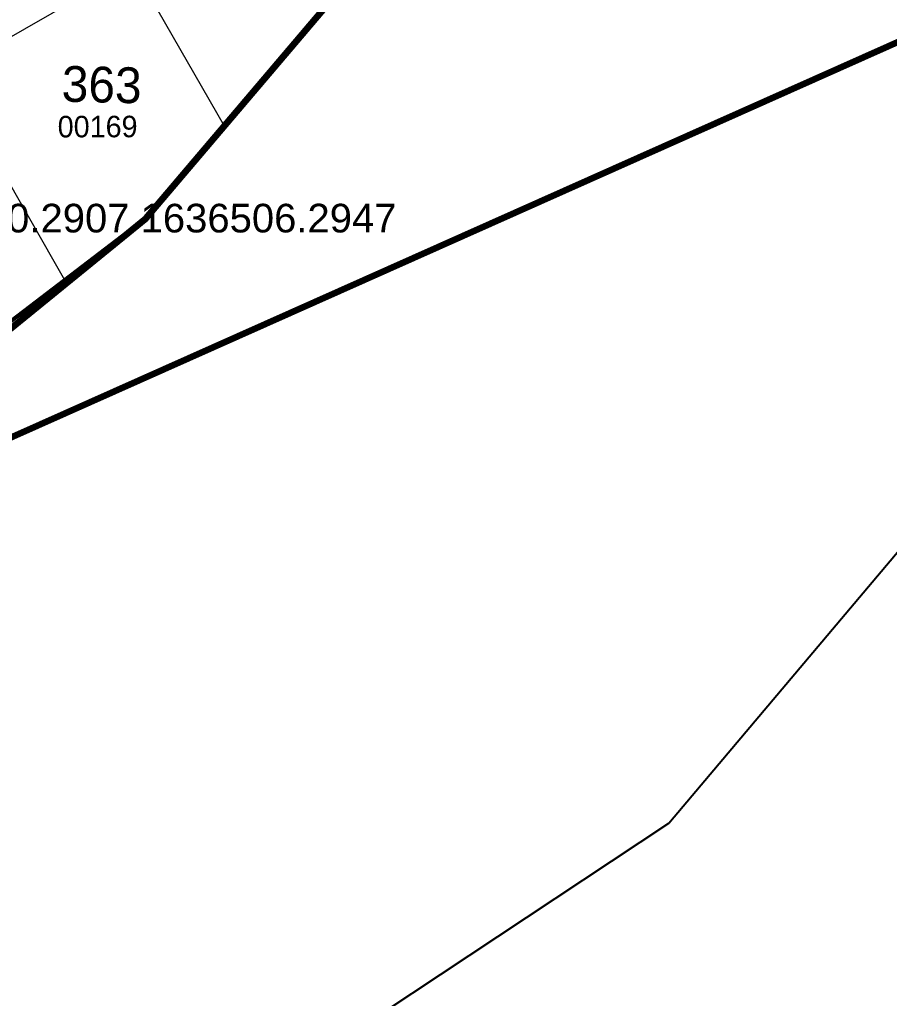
# Model space of a CAD drawing. Header units: metres. Extents: x 245225 to 248406, y 1633796 to 1637634.
# Drawn here: x 245871.4 to 245932.2, y 1636451.8 to 1636520.2 of the extents above; entities that cross this region are included whole.
import ezdxf
from ezdxf.enums import TextEntityAlignment as Align

# ---------------------------------------------------------------- set-up
doc = ezdxf.new("R2010")
doc.units = ezdxf.units.M
doc.header["$MEASUREMENT"] = 0
doc.layers.add('A immatriculer', color=2, linetype='Continuous', lineweight=0)
doc.layers.add('LIMITES TITRES FONCIERS', color=7, linetype='Continuous', lineweight=0)
doc.layers.add('historique_numero_parcelle', color=7, linetype='Continuous')
doc.layers.add('limites_sections', color=7, linetype='Continuous')
doc.layers.add('LIMITES_PARCELLES', color=7, linetype='Continuous', lineweight=0, true_color=0xffffff)
doc.styles.add('Style-Arial', font='arial.ttf')
doc.styles.add('Style-FANCY', font='FANCY.shx')
doc.styles.add('Style-WORKING', font='WORKING.shx')

# ---------------------------------------------------------------- blocks, each defined once
blk = doc.blocks.new('$U795_3_1')
at = {"color": 0, "linetype": 'Continuous', "lineweight": 0, "style": 'Style-WORKING'}
blk.add_text('363', height=0.2499, dxfattribs=at).set_placement((6358.3896, 5752.7998))
blk = doc.blocks.new('*U572')
at = {"layer": 'LIMITES TITRES FONCIERS', "color": 5, "lineweight": 53, "flags": 128}
blk.add_lwpolyline([(181.78, 163.185), (220.59, 93.355), (121.56, -75.825), (91.56, -112.825), (61.56, -136.825), (-108.04, -218.565), (-190.96, -61.675), (181.78, 163.185)], close=True, dxfattribs=at)

msp = doc.modelspace()

# ---------------------------------------------------------------- linework, layer by layer
at = {"layer": 'A immatriculer', "color": 2, "linetype": 'Continuous', "lineweight": 120, "flags": 128}
msp.add_lwpolyline([(246330.320288, 1636706.313632), (246325.105912, 1636693.527224), (245850.064788, 1636481.713832), (245880.290713, 1636506.294678), (245911.17117, 1636542.663663), (246014.009179, 1636709.465309), (246016.012106, 1636728.925579), (246151.04207, 1637003.448225), (246227.229316, 1637053.599904), (246240.305388, 1637040.932832), (246266.763788, 1636999.128532), (246331.498588, 1636902.599532), (246337.848588, 1636886.724532), (246369.598688, 1636797.295132), (246379.745388, 1636748.286732), (246330.320288, 1636706.313632)], close=True, dxfattribs=at)
at = {"layer": 'limites_parcelles', "color": 7, "linetype": 'Continuous', "lineweight": 80}
msp.add_line((245911.130326, 1636542.597894), (245880.290754, 1636506.294716), dxfattribs=at)
at = {"layer": 'limites_parcelles', "color": 7, "linetype": 'Continuous', "lineweight": 0}
for p, q in [((245896.076066, 1636524.858041), (245880.290754, 1636506.294716)), ((245866.354377, 1636516.392561), (245879.372467, 1636523.844352)), ((245885.750968, 1636512.703337), (245879.372467, 1636523.844352)), ((245874.619835, 1636501.953463), (245866.354377, 1636516.392561)), ((245880.290754, 1636506.294716), (245874.619835, 1636501.953463))]:
    msp.add_line(p, q, dxfattribs=at)
msp.add_point((245880.290754, 1636506.294716), dxfattribs=at)
msp.add_point((245880.290754, 1636506.294716), dxfattribs=at)
msp.add_point((245880.290754, 1636506.294716), dxfattribs=at)
msp.add_point((245880.290754, 1636506.294716), dxfattribs=at)
msp.add_point((245880.290754, 1636506.294716), dxfattribs=at)
msp.add_point((245880.290754, 1636506.294716), dxfattribs=at)
at = {"layer": 'limites_sections', "lineweight": 13, "flags": 128}
msp.add_lwpolyline([(245719.42, 1636353.986), (245698.595, 1636337.993), (245511.761, 1636735.908), (245496.981, 1636773.187), (245560.123, 1636802.218), (245677.175, 1636862.609), (245799.571, 1636923.569), (245873.298, 1636959.841), (245895.178, 1636920.691), (245957.845, 1636823.563), (246030.023, 1636685.769), (246046.154, 1636659.835), (246025.889, 1636623.421), (245978.663, 1636538.563), (245960.384, 1636515.714), (245916.796, 1636464.041), (245868.99, 1636432.405), (245787.087, 1636391.629), (245738.227, 1636368.429), (245719.42, 1636353.986)], close=True, dxfattribs=at)
at = {"layer": 'limites_sections', "flags": 128}
msp.add_lwpolyline([(245938.206, 1636176.059), (245865.781, 1636225.096), (245787.322, 1636311.1), (245748.092, 1636343.54), (245719.42, 1636353.986), (245738.227, 1636368.429), (245787.087, 1636391.629), (245868.99, 1636432.405), (245916.796, 1636464.041), (245960.384, 1636515.714), (245978.663, 1636538.563), (246025.889, 1636623.421), (246070.07, 1636609.373), (246149.535, 1636592.295), (246216.401, 1636608.543), (246223.275, 1636626.665), (246222.025, 1636721.652)], dxfattribs=at)

# ---------------------------------------------------------------- block references
at = {"layer": 'LIMITES TITRES FONCIERS', "color": 5, "lineweight": 53, "rotation": 358.690123}
msp.add_blockref('*U572', (245791.329628, 1636621.192749), dxfattribs=at)
at = {"layer": 'limites_parcelles', "color": 7, "linetype": 'Continuous', "lineweight": 0, "xscale": 10, "yscale": 10, "zscale": 10, "rotation": 358.687592}
msp.add_blockref('$U795_3_1', (180989.543124, 1580457.839142), dxfattribs=at)
msp.add_blockref('$U795_3_1', (180989.543124, 1580457.839142), dxfattribs=at)
msp.add_blockref('$U795_3_1', (180989.543124, 1580457.839142), dxfattribs=at)
msp.add_blockref('$U795_3_1', (180989.543124, 1580457.839142), dxfattribs=at)
msp.add_blockref('$U795_3_1', (180989.543124, 1580457.839142), dxfattribs=at)
msp.add_blockref('$U795_3_1', (180989.543124, 1580457.839142), dxfattribs=at)

# ---------------------------------------------------------------- texts
at = {"layer": 'historique_numero_parcelle', "color": 92, "linetype": 'Continuous', "lineweight": 0, "style": 'Style-FANCY'}
msp.add_text('00169', height=1.499994, rotation=0.1323, dxfattribs=at).set_placement((245876.899627, 1636512.686156), align=Align.MIDDLE_CENTER)
at = {"layer": 'historique_numero_parcelle', "color": 7, "lineweight": 53, "style": 'Style-Arial'}
msp.add_text('245880.2907 1636506.2947', height=1.999992, dxfattribs=at).set_placement((245880.290713, 1636506.294678), align=Align.MIDDLE_CENTER)

doc.saveas('drawing.dxf')
